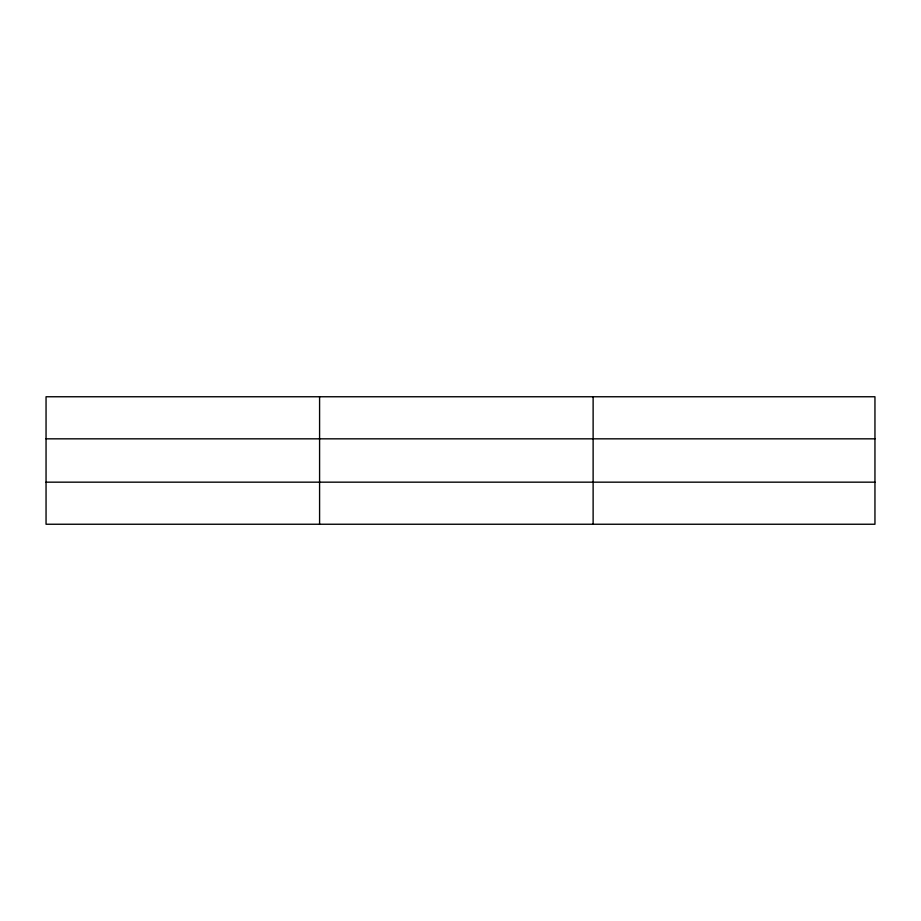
<?xml version="1.0" encoding="UTF-8"?>
<svg xmlns="http://www.w3.org/2000/svg" width="921" height="921" viewBox="0 0 921 921"><rect width="100%" height="100%" fill="white"/><g stroke="black" fill="none" stroke-linecap="round" stroke-linejoin="round"><path stroke-width="1.38" d="M319.587 524.245L319.587 396.755M593.124 524.245L593.124 396.755M874.95 482.167L874.95 524.245L46.05 524.245L46.05 396.755L874.95 396.755L874.95 482.167L46.05 482.167M46.05 438.833L874.95 438.833"/></g></svg>
